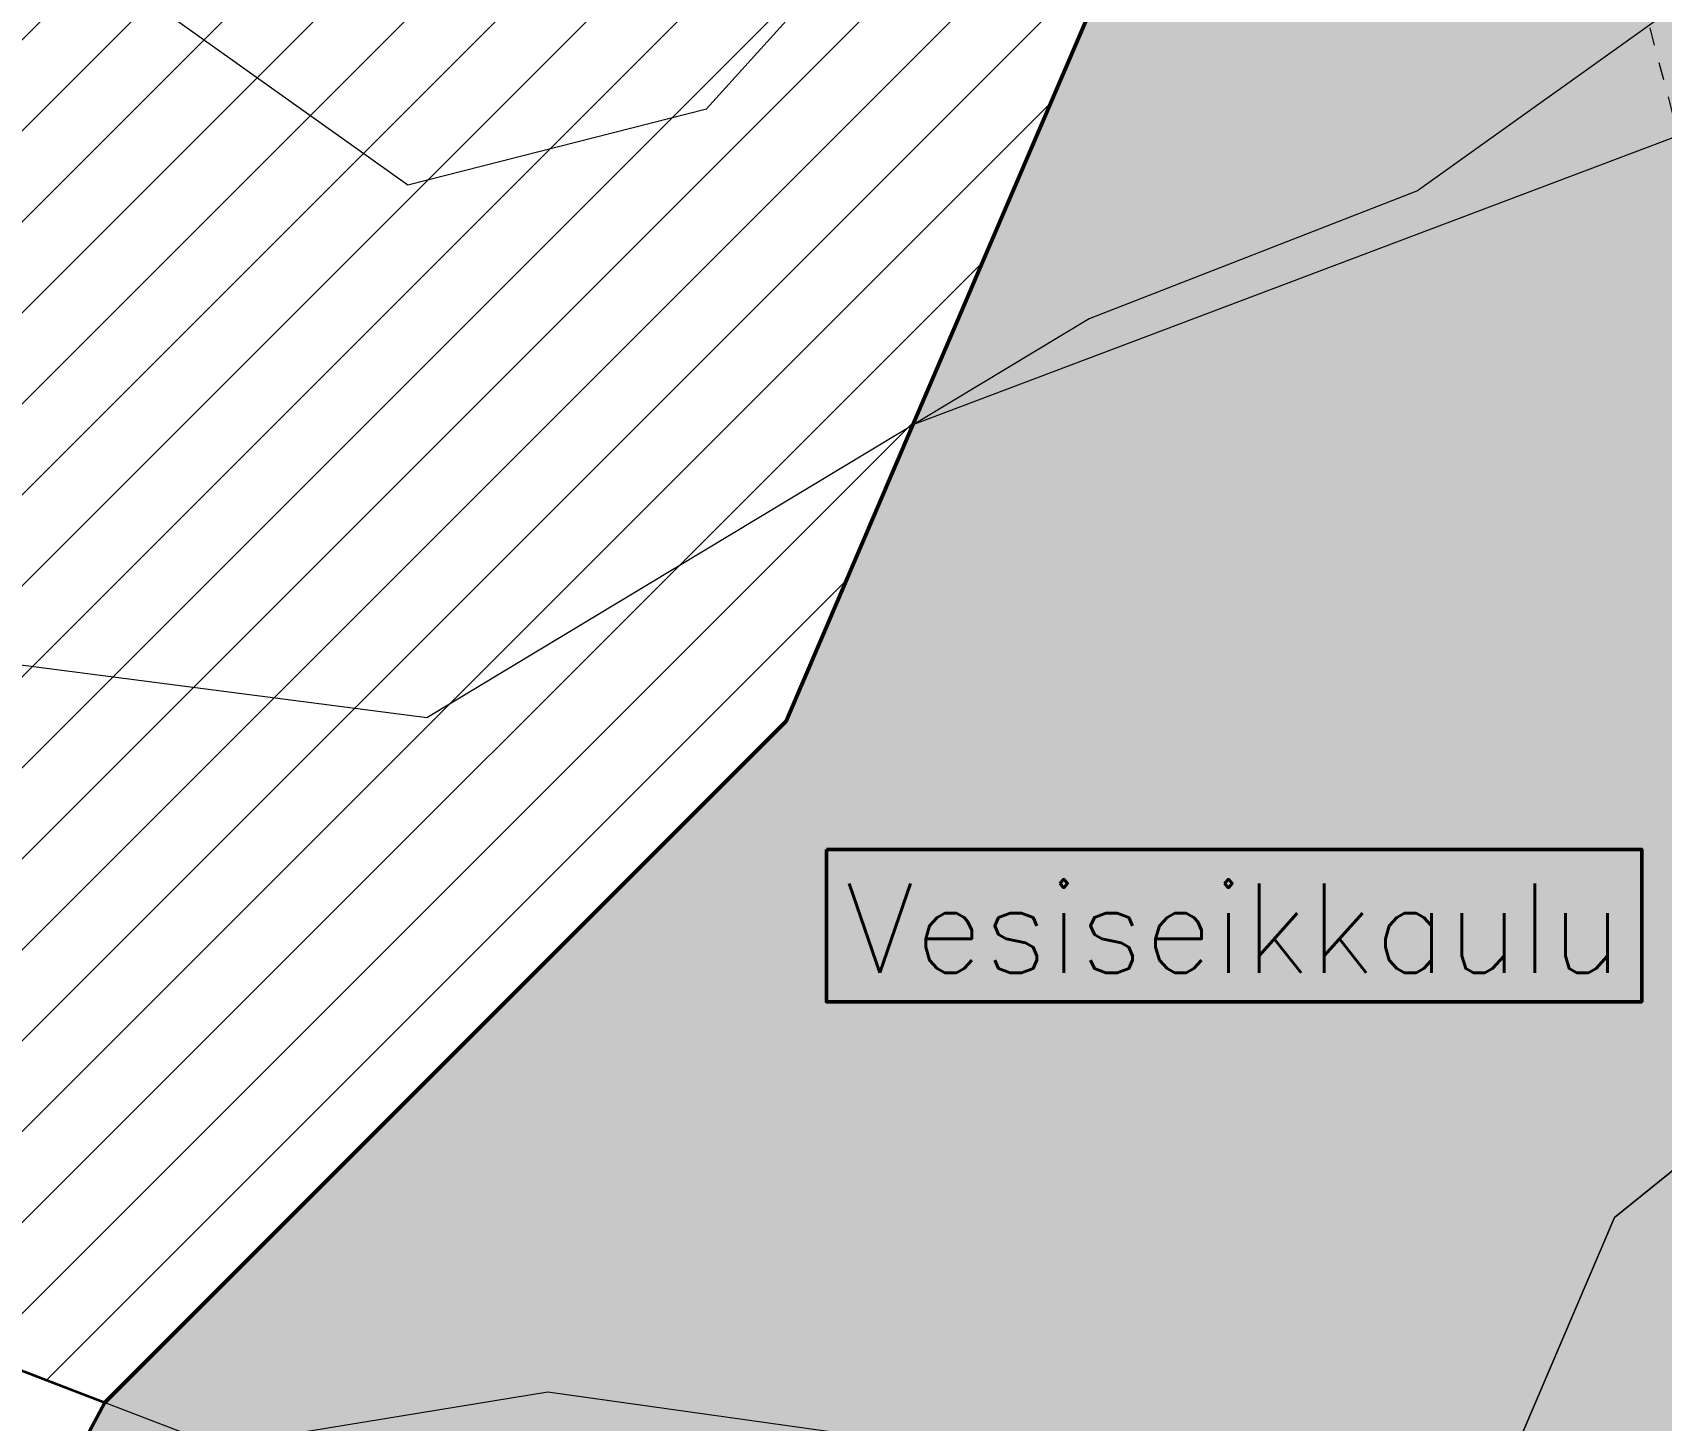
# Model space of a CAD drawing. Header units: millimetres. Extents: x 396621004 to 402046651, y 6785344214 to 6789799943.
# Drawn here: x 398745282 to 398790852, y 6786864577 to 6786903407 of the extents above; entities that cross this region are included whole.
import ezdxf

# ---------------------------------------------------------------- set-up
doc = ezdxf.new("R2010")
doc.units = ezdxf.units.MM
doc.header["$MEASUREMENT"] = 0
doc.linetypes.add('Katkoviiva kopio', pattern=[1000, 500, -500])
for name, color, linetype, lineweight in [('01 Ilmakuva - tiet_Kynä_nro__2', 8, 'Continuous', 15), ('02 Korkeuskayrat_Kynä_nro__2', 8, 'Continuous', 15), ('03 Ohjelmalaaksot_Kynä_nro__1', 7, 'Continuous', 13)]:
    doc.layers.add(name, color=color, linetype=linetype, lineweight=lineweight)
for name, color, linetype, lineweight, true_color in [('02 Suojelualueen rajat_Kynä_nro__102', 7, 'Continuous', 15, 0xcccccc), ('02 Suojelualueen rajat_Kynä_nro__8', 7, 'Continuous', 35, 0xa80f02), ('03 Ohjelmalaaksot_Kynä_nro__201', 7, 'Continuous', 50, 0x992dbe), ('03 Ohjelmalaaksot_Kynä_nro__204', 7, 'Continuous', 50, 0x83e1e0), ('03 Ohjelmalaaksot_Kynä_nro__224', 7, 'Continuous', 0, 0xa1e8e9)]:
    doc.layers.add(name, color=color, linetype=linetype, lineweight=lineweight, true_color=true_color)

msp = doc.modelspace()

# ---------------------------------------------------------------- hatches: boundary and pattern name
at = {"layer": '02 Suojelualueen rajat_Kynä_nro__102', "linetype": 'Continuous', "lineweight": 15, "true_color": 0xcccccc}
h = msp.add_hatch(dxfattribs=at)
h.set_pattern_fill('Lämpöharkko', color=254, style=0, pattern_type=2)
h.set_pattern_definition([(45, (1245072124.6, 6788065563.7), (-1272.7921724, 1272.7921724), [])])
h.paths.add_polyline_path([(398748563.37, 6786967723.12), (398716290.13, 6786956112.18), (398728603.57, 6786914693.3), (398725384.33, 6786888695.59), (398736342.43, 6786869294.73), (398747300.52, 6786865082.34), (398766362.02, 6786884143.84), (398786149.17, 6786930344.57), (398782158.12, 6786959496.82), (398766011.35, 6786971606.89)])
at = {"layer": '03 Ohjelmalaaksot_Kynä_nro__204', "linetype": 'Continuous', "lineweight": 0, "true_color": 0x417070}
for points in [[(398747300.52, 6786865082.34), (398750467.31, 6786863865), (398759698.02, 6786865374.17), (398769194.11, 6786864041.39), (398782523.99, 6786853828.89), (398789538.83, 6786870253), (398804148.26, 6786882054), (398798800.7, 6786903343.75), (398769909.9, 6786892427.73), (398766362.02, 6786884143.84)], [(398789538.83, 6786870253), (398782523.99, 6786853828.89), (398789170.16, 6786848117.58), (398808735.03, 6786863793.09), (398823310.54, 6786867645.03), (398814009.59, 6786902839.31), (398800604.65, 6786896161.83), (398804148.26, 6786882054)]]:
    msp.add_hatch(color=147, dxfattribs=at).paths.add_polyline_path(points)
at = {"layer": '03 Ohjelmalaaksot_Kynä_nro__224', "linetype": 'Continuous', "lineweight": 0, "true_color": 0x507474}
h = msp.add_hatch(color=147, dxfattribs=at)
h.paths.add_polyline_path([(398698903.59, 6787017116.25), (398699080.49, 6787014835.73), (398699526.93, 6787012455.18), (398699779.64, 6787010234.67), (398699813.33, 6787008884.36), (398699939.69, 6787007804.12), (398700605.15, 6787004633.39), (398701068.44, 6787002322.86), (398701944.49, 6786999982.33), (398702197.19, 6786998682.03), (398702593.1, 6786997441.75), (398703494.42, 6786995381.28), (398704378.89, 6786994030.97), (398705010.65, 6786992990.73), (398706088.86, 6786989639.96), (398706619.55, 6786988319.66), (398707310.28, 6786987129.39), (398707723.03, 6786986099.15), (398708186.32, 6786983928.66), (398708295.83, 6786982578.35), (398708127.36, 6786981378.07), (398707680.91, 6786980207.8), (398707242.89, 6786979177.57), (398707150.23, 6786978047.31), (398707065.99, 6786976997.07), (398707251.31, 6786975696.77), (398707664.07, 6786974676.54), (398708548.54, 6786972406.02), (398709710.98, 6786970105.49), (398710342.75, 6786969065.25), (398710822.89, 6786967965), (398711277.76, 6786965654.47), (398711606.28, 6786964494.21), (398712743.45, 6786959142.98), (398713400.49, 6786956682.42), (398713602.65, 6786955602.17), (398713855.36, 6786954371.89), (398713904.03, 6786954111.85), (398716290.13, 6786956112.18), (398722572.31, 6786958372.32), (398738467.07, 6786964090.78), (398748563.37, 6786967723.12), (398766011.35, 6786971606.89), (398782158.12, 6786959496.82), (398786149.17, 6786930344.57), (398769909.9, 6786892427.73), (398766362.02, 6786884143.84), (398747300.52, 6786865082.34), (398746128.31, 6786862879.43), (398746606.05, 6786862870.96), (398748855.13, 6786862550.89), (398750127.09, 6786862450.86), (398751348.5, 6786862630.9), (398752586.76, 6786863031), (398755189.63, 6786863611.13), (398755192.87, 6786863611.99), (398756200.45, 6786863881.19), (398757354.48, 6786864071.23), (398759763.61, 6786863951.21), (398762021.11, 6786863841.18), (398763436.27, 6786863731.16), (398764565.02, 6786863641.14), (398766898.34, 6786862670.91), (398768220.83, 6786862280.82), (398769518.06, 6786861680.69), (398771741.87, 6786860160.34), (398772820.08, 6786859430.17), (398773957.26, 6786858629.99), (398775119.71, 6786858039.85), (398777865.78, 6786856829.58), (398778893.45, 6786856389.48), (398780182.25, 6786855649.31), (398781327.85, 6786854849.12), (398782523.99, 6786853828.89), (398782887.24, 6786853508.82), (398784961.65, 6786851725.85), (398785716.51, 6786851168.28), (398786786.3, 6786850298.08), (398789170.16, 6786848117.58), (398808735.03, 6786863793.09), (398823310.54, 6786867645.03), (398839745.86, 6786876051.42), (398850999.37, 6786887616.53), (398860695.62, 6786897582.69), (398891528.82, 6786924102.23), (398899614.94, 6786934309.2), (398888818.23, 6786936374.46), (398852292.67, 6787012714.58), (398814895.07, 6786992075.64), (398805025.55, 6786990200.9), (398777611.98, 6786984993.62), (398756998.25, 6787058609.49), (398741641.59, 6787048130.63), (398726847.89, 6787049971.25), (398726229.53, 6787049023.55), (398725294.52, 6787048033.32), (398724174.19, 6787047333.16), (398723163.36, 6787047063.1), (398721866.14, 6787046813.04), (398719608.63, 6787046993.08), (398718538.84, 6787047003.09), (398717519.6, 6787046663.01), (398715304.21, 6787045562.76), (398710907.12, 6787043922.38), (398708775.97, 6787042952.16), (398707596.68, 6787042412.03), (398706560.58, 6787041851.91), (398704463.12, 6787039681.41), (398702037.15, 6787037670.95), (398701034.75, 6787036680.72), (398699948.11, 6787035560.47), (398699569.05, 6787034390.2), (398699484.82, 6787033259.94), (398699299.5, 6787030999.42), (398699072.06, 6787026338.36), (398699189.99, 6787021567.27), (398699013.1, 6787019376.76), (398698928.86, 6787018246.51)])
h.paths.add_polyline_path([(398705745.91, 6787014005.8), (398704538.93, 6787020136.94), (398704698.64, 6787020688.27)], flags=0)

# ---------------------------------------------------------------- linework, layer by layer
at = {"layer": '01 Ilmakuva - tiet_Kynä_nro__2', "color": 8, "linetype": 'Katkoviiva kopio', "lineweight": 15, "flags": 128}
msp.add_lwpolyline([(398707555.15, 6787198065.88), (398733719.39, 6787107608.41), (398774084.74, 6786965551.86), (398801674.75, 6786861476.34)], dxfattribs=at)
at = {"layer": '02 Korkeuskayrat_Kynä_nro__2', "color": 8, "linetype": 'Continuous', "lineweight": 15, "flags": 128}
msp.add_lwpolyline([(398774294.2, 6786915703.05), (398776450.62, 6786924745.12), (398774580.6, 6786933087.02), (398768945.26, 6786935837.65), (398759881.54, 6786934747.4), (398755164.36, 6786929956.31), (398751095.79, 6786922874.69), (398747347.32, 6786912032.21), (398747532.64, 6786905020.6), (398755779.28, 6786899149.26), (398764135.42, 6786901269.74), (398769139, 6786906801.01), (398771270.15, 6786909711.68), (398773199.14, 6786913632.57)], close=True, dxfattribs=at)
msp.add_lwpolyline([(398798511.85, 6786909331.59), (398784023.38, 6786898979.22), (398774841.73, 6786895398.4), (398756309.96, 6786884235.85), (398744365.39, 6786885786.2), (398739513.44, 6786889006.94), (398736792.64, 6786895138.34), (398735158.47, 6786903230.19), (398734391.93, 6786908271.35)], dxfattribs=at)
at = {"layer": '02 Suojelualueen rajat_Kynä_nro__8', "color": 14, "linetype": 'Continuous', "lineweight": 35, "true_color": 0xa80f02}
for p, q in [((398786149.17, 6786930344.57), (398766362.02, 6786884143.84)), ((398766362.02, 6786884143.84), (398747300.52, 6786865082.34)), ((398736342.43, 6786869294.73), (398747300.52, 6786865082.34))]:
    msp.add_line(p, q, dxfattribs=at)
at = {"layer": '02 Suojelualueen rajat_Kynä_nro__8', "color": 14, "linetype": 'Continuous', "lineweight": 35, "true_color": 0xa80f02, "flags": 128}
msp.add_lwpolyline([(398748563.37, 6786967723.12), (398716290.13, 6786956112.18), (398728603.57, 6786914693.3), (398725384.33, 6786888695.59), (398736342.43, 6786869294.73), (398747300.52, 6786865082.34), (398766362.02, 6786884143.84), (398786149.17, 6786930344.57), (398782158.12, 6786959496.82), (398766011.35, 6786971606.89)], close=True, dxfattribs=at)
at = {"layer": '03 Ohjelmalaaksot_Kynä_nro__1', "color": 7, "linetype": 'Continuous', "lineweight": 13, "flags": 128}
for points in [[(398747300.52, 6786865082.34), (398750467.31, 6786863865), (398759698.02, 6786865374.17), (398769194.11, 6786864041.39), (398782523.99, 6786853828.89), (398789538.83, 6786870253), (398804148.26, 6786882054), (398798800.7, 6786903343.75), (398769909.9, 6786892427.73), (398766362.02, 6786884143.84)], [(398789538.83, 6786870253), (398782523.99, 6786853828.89), (398789170.16, 6786848117.58), (398808735.03, 6786863793.09), (398823310.54, 6786867645.03), (398814009.59, 6786902839.31), (398800604.65, 6786896161.83), (398804148.26, 6786882054)]]:
    msp.add_lwpolyline(points, close=True, dxfattribs=at)
at = {"layer": '03 Ohjelmalaaksot_Kynä_nro__201', "color": 215, "linetype": 'Continuous', "lineweight": 50, "true_color": 0x992dbe, "flags": 128}
msp.add_lwpolyline([(398767492.76, 6786880554.24), (398790301.79, 6786880554.24), (398790301.79, 6786876289.53), (398767492.76, 6786876289.53)], close=True, dxfattribs=at)
at = {"layer": '03 Ohjelmalaaksot_Kynä_nro__204', "color": 141, "linetype": 'Continuous', "lineweight": 50, "true_color": 0x83e1e0, "flags": 128}
msp.add_lwpolyline([(398786149.17, 6786930344.57), (398769909.9, 6786892427.73), (398766362.02, 6786884143.84), (398747300.52, 6786865082.34), (398746128.31, 6786862879.43)], dxfattribs=at)

# ---------------------------------------------------------------- texts
at = {"layer": '03 Ohjelmalaaksot_Kynä_nro__1', "color": 7, "linetype": 'Continuous', "lineweight": 13, "insert": (398778897.27, 6786879601.3), "char_height": 2500, "attachment_point": 2}
msp.add_mtext('\\A1;{\\pqc;\\Ftxt.shx;Vesiseikkaulu}', dxfattribs=at)

doc.saveas('drawing.dxf')
